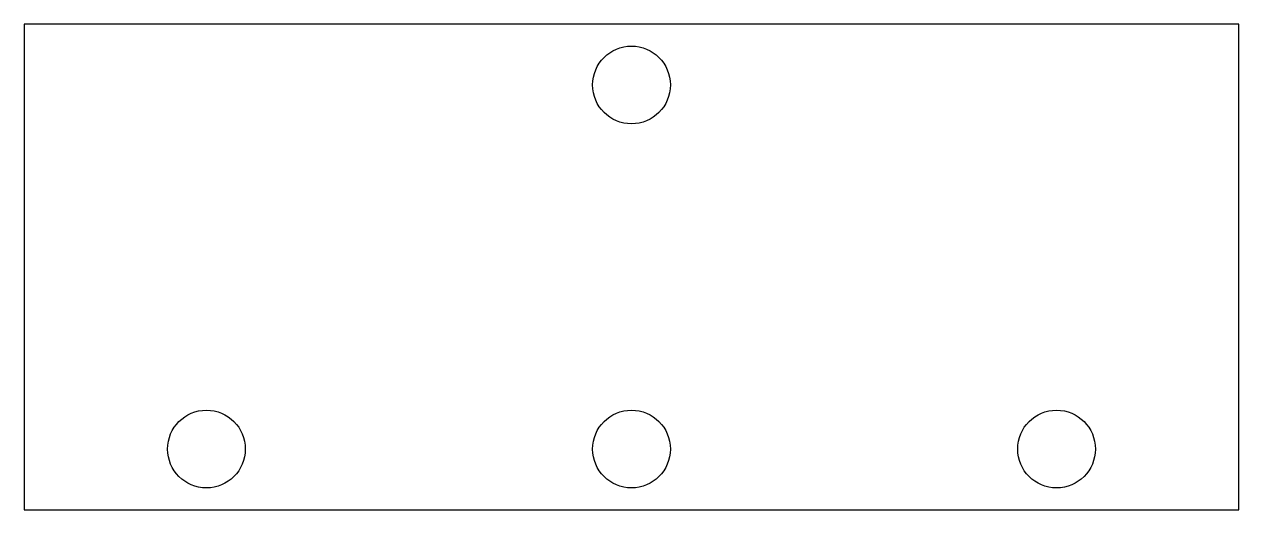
# Model space of a CAD drawing. Header units: millimetres. Extents: x -25 to 25, y -10 to 10.
import ezdxf

# ---------------------------------------------------------------- set-up
doc = ezdxf.new("R2010")
doc.units = ezdxf.units.MM

msp = doc.modelspace()

# ---------------------------------------------------------------- linework, layer by layer
at = {"color": 7, "linetype": 'Continuous', "lineweight": 25}
for p, q in [((25, 10), (-25, 10)), ((-25, 10), (-25, -10)), ((25, -10), (25, 10)), ((-25, -10), (25, -10))]:
    msp.add_line(p, q, dxfattribs=at)
for centre in [(0, 7.5), (-17.5, -7.5), (0, -7.5), (17.5, -7.5)]:
    msp.add_circle(centre, 1.6, dxfattribs=at)

doc.saveas('drawing.dxf')
